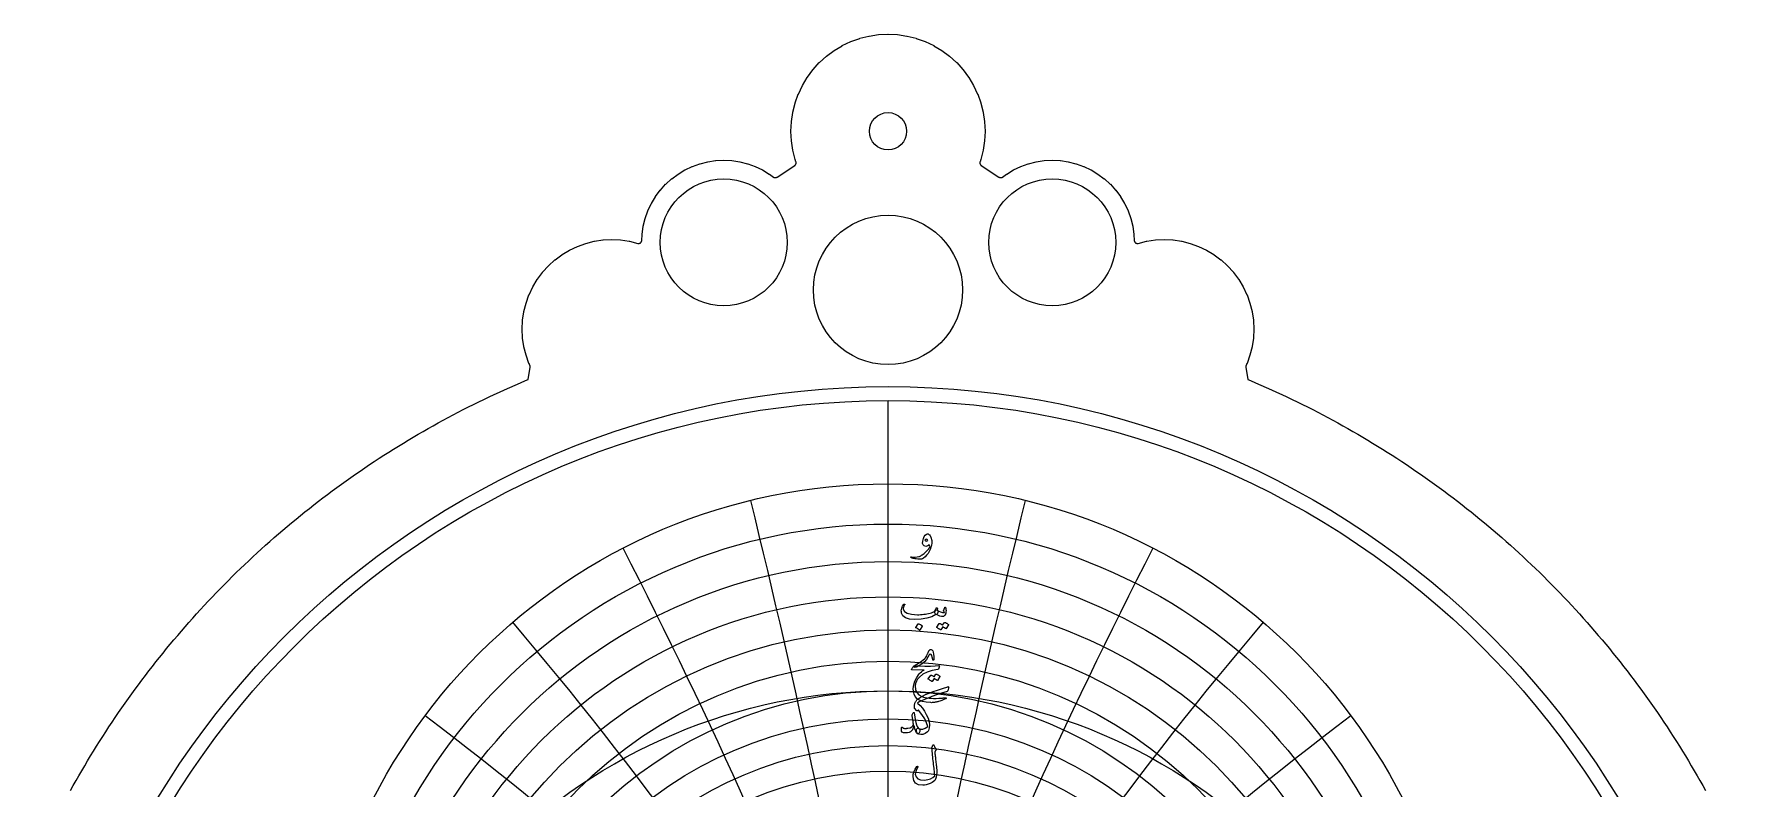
# Model space of a CAD drawing. Header units: millimetres. Extents: x -88 to 88, y -88 to 114.
# Drawn here: x -80.5 to 80.5, y 42.6 to 113.7 of the extents above; entities that cross this region are included whole.
import ezdxf

# ---------------------------------------------------------------- set-up
doc = ezdxf.new("R2010")
doc.units = ezdxf.units.MM
for name, color, linetype in [('CUT_INNER', 6, 'Continuous'), ('CUT_OUTER', 1, 'Continuous'), ('ENGRAVE', 7, 'Continuous'), ('ENGRAVE_FINE', 8, 'Continuous'), ('GUIDE', 3, 'Continuous'), ('TEXT', 5, 'Continuous')]:
    doc.layers.add(name, color=color, linetype=linetype)

msp = doc.modelspace()

# ---------------------------------------------------------------- linework, layer by layer
at = {"layer": 'CUT_INNER'}
for centre, radius in [((0, 104.5893), 1.76), ((-15.488, 94.1173), 5.984), ((15.488, 94.1173), 5.984), ((0, 89.6293), 7.04)]:
    msp.add_circle(centre, radius, dxfattribs=at)
at = {"layer": 'CUT_OUTER'}
msp.add_lwpolyline([(-77.0942, 42.4322), (-76.8324, 42.9044), (-76.5677, 43.375), (-76.3001, 43.844), (-76.0296, 44.3114), (-75.7563, 44.7771), (-75.4801, 45.241), (-75.2011, 45.7033), (-74.9193, 46.1639), (-74.6346, 46.6227), (-74.3471, 47.0798), (-74.0568, 47.5351), (-73.7638, 47.9886), (-73.4679, 48.4403), (-73.1693, 48.8902), (-72.868, 49.3382), (-72.5639, 49.7844), (-72.257, 50.2287), (-71.9475, 50.6711), (-71.6352, 51.1116), (-71.3202, 51.5502), (-71.0026, 51.9869), (-70.6823, 52.4215), (-70.3593, 52.8543), (-70.0336, 53.285), (-69.7054, 53.7137), (-69.3745, 54.1404), (-69.041, 54.565), (-68.7049, 54.9876), (-68.3662, 55.4082), (-68.0249, 55.8266), (-67.6811, 56.243), (-67.3347, 56.6572), (-66.9858, 57.0693), (-66.6344, 57.4792), (-66.2804, 57.887), (-65.924, 58.2926), (-65.5651, 58.696), (-65.2037, 59.0972), (-64.8399, 59.4962), (-64.4736, 59.8929), (-64.1049, 60.2874), (-63.7337, 60.6796), (-63.3602, 61.0695), (-62.9843, 61.4571), (-62.606, 61.8424), (-62.2254, 62.2254), (-61.8424, 62.606), (-61.4571, 62.9843), (-61.0695, 63.3602), (-60.6796, 63.7337), (-60.2874, 64.1049), (-59.8929, 64.4736), (-59.4962, 64.8399), (-59.0972, 65.2037), (-58.696, 65.5651), (-58.2926, 65.924), (-57.887, 66.2804), (-57.4792, 66.6344), (-57.0693, 66.9858), (-56.6572, 67.3347), (-56.243, 67.6811), (-55.8266, 68.0249), (-55.4082, 68.3662), (-54.9876, 68.7049), (-54.565, 69.041), (-54.1404, 69.3745), (-53.7137, 69.7054), (-53.285, 70.0336), (-52.8543, 70.3593), (-52.4215, 70.6823), (-51.9869, 71.0026), (-51.5502, 71.3202), (-51.1116, 71.6352), (-50.6711, 71.9475), (-50.2287, 72.257), (-49.7844, 72.5639), (-49.3382, 72.868), (-48.8902, 73.1693), (-48.4403, 73.4679), (-47.9886, 73.7638), (-47.5351, 74.0568), (-47.0798, 74.3471), (-46.6227, 74.6346), (-46.1639, 74.9193), (-45.7033, 75.2011), (-45.241, 75.4801), (-44.7771, 75.7563), (-44.3114, 76.0296), (-43.844, 76.3001), (-43.375, 76.5677), (-42.9044, 76.8324), (-42.4322, 77.0942), (-41.9583, 77.3531), (-41.4829, 77.6091), (-41.0059, 77.8621), (-40.5274, 78.1123), (-40.0474, 78.3595), (-39.5658, 78.6037), (-39.0827, 78.845), (-38.5982, 79.0834), (-38.1123, 79.3187), (-37.6248, 79.5511), (-37.136, 79.7804), (-36.6458, 80.0068), (-36.1542, 80.2301), (-35.6612, 80.4505), (-35.1669, 80.6678), (-34.6713, 80.882), (-34.1744, 81.0932), (-33.9368, 81.1925), (-33.7446, 82.346), (-33.7411, 82.3761), (-33.7407, 82.4064), (-33.7433, 82.4367), (-33.749, 82.4664), (-33.7577, 82.4955), (-33.7693, 82.5236), (-33.8498, 82.6938), (-33.8554, 82.7074), (-34.1298, 83.4741), (-34.134, 83.4882), (-34.3319, 84.2781), (-34.3348, 84.2925), (-34.4542, 85.098), (-34.4557, 85.1126), (-34.4956, 85.926), (-34.4956, 85.9407), (-34.4557, 86.754), (-34.4542, 86.7687), (-34.3348, 87.5742), (-34.3319, 87.5886), (-34.134, 88.3785), (-34.1298, 88.3926), (-33.8554, 89.1593), (-33.8498, 89.1729), (-33.5016, 89.909), (-33.4947, 89.922), (-33.076, 90.6205), (-33.0679, 90.6327), (-32.5828, 91.2868), (-32.5734, 91.2981), (-32.0266, 91.9015), (-32.0162, 91.9119), (-31.4128, 92.4588), (-31.4014, 92.4681), (-30.7474, 92.9532), (-30.7351, 92.9614), (-30.0367, 93.38), (-30.0237, 93.387), (-29.2876, 93.7351), (-29.274, 93.7407), (-28.5073, 94.0151), (-28.4932, 94.0194), (-27.7033, 94.2172), (-27.6888, 94.2201), (-26.8833, 94.3396), (-26.8687, 94.341), (-26.0554, 94.381), (-26.0406, 94.381), (-25.2273, 94.341), (-25.2127, 94.3396), (-24.4072, 94.2201), (-24.3927, 94.2172), (-23.5959, 94.0176), (-23.567, 94.0119), (-23.5377, 94.009), (-23.5082, 94.009), (-23.4789, 94.0119), (-23.4501, 94.0176), (-23.4219, 94.0262), (-23.3947, 94.0374), (-23.3687, 94.0513), (-23.3443, 94.0677), (-23.3215, 94.0863), (-23.3007, 94.1072), (-23.282, 94.1299), (-23.2656, 94.1544), (-23.2518, 94.1804), (-23.2405, 94.2076), (-23.232, 94.2357), (-23.2262, 94.2646), (-23.2233, 94.2939), (-23.1951, 94.869), (-23.1936, 94.8837), (-23.0843, 95.6208), (-23.0814, 95.6353), (-22.9003, 96.3582), (-22.8961, 96.3722), (-22.645, 97.0739), (-22.6394, 97.0875), (-22.3207, 97.7612), (-22.3138, 97.7741), (-21.9307, 98.4134), (-21.9225, 98.4256), (-21.4786, 99.0242), (-21.4692, 99.0355), (-20.9688, 99.5877), (-20.9584, 99.5981), (-20.4062, 100.0986), (-20.3948, 100.1079), (-19.7963, 100.5518), (-19.784, 100.56), (-19.1448, 100.9431), (-19.1318, 100.9501), (-18.4582, 101.2687), (-18.4446, 101.2743), (-17.7429, 101.5254), (-17.7288, 101.5297), (-17.0059, 101.7107), (-16.9915, 101.7136), (-16.2543, 101.823), (-16.2397, 101.8244), (-15.4954, 101.861), (-15.4806, 101.861), (-14.7363, 101.8244), (-14.7217, 101.823), (-13.9845, 101.7136), (-13.9701, 101.7107), (-13.2472, 101.5297), (-13.2331, 101.5254), (-12.5314, 101.2743), (-12.5178, 101.2687), (-11.8442, 100.9501), (-11.8312, 100.9431), (-11.192, 100.56), (-11.1797, 100.5518), (-10.8064, 100.275), (-10.781, 100.258), (-10.754, 100.2438), (-10.7257, 100.2324), (-10.6963, 100.2239), (-10.6663, 100.2184), (-10.6358, 100.216), (-10.6053, 100.2168), (-10.575, 100.2206), (-10.5452, 100.2275), (-10.5163, 100.2374), (-10.4886, 100.2502), (-10.4623, 100.2657), (-8.7979, 101.366), (-8.7749, 101.3828), (-8.7536, 101.4018), (-8.7342, 101.4226), (-8.7169, 101.4453), (-8.7017, 101.4694), (-8.689, 101.4949), (-8.6787, 101.5215), (-8.671, 101.5489), (-8.6659, 101.5769), (-8.6635, 101.6053), (-8.6639, 101.6338), (-8.6669, 101.6622), (-8.6726, 101.6901), (-8.6809, 101.7173), (-8.7554, 101.9257), (-8.7597, 101.9398), (-8.9744, 102.7967), (-8.9772, 102.8112), (-9.1069, 103.685), (-9.1083, 103.6996), (-9.1516, 104.582), (-9.1516, 104.5967), (-9.1083, 105.479), (-9.1069, 105.4937), (-8.9772, 106.3675), (-8.9744, 106.3819), (-8.7597, 107.2389), (-8.7554, 107.253), (-8.4578, 108.0847), (-8.4522, 108.0983), (-8.0745, 108.8969), (-8.0676, 108.9099), (-7.6134, 109.6676), (-7.6052, 109.6798), (-7.079, 110.3894), (-7.0696, 110.4008), (-6.4764, 111.0553), (-6.466, 111.0657), (-5.8114, 111.659), (-5.8001, 111.6683), (-5.0905, 112.1946), (-5.0783, 112.2027), (-4.3205, 112.6569), (-4.3076, 112.6638), (-3.509, 113.0415), (-3.4954, 113.0472), (-2.6636, 113.3448), (-2.6495, 113.349), (-1.7926, 113.5637), (-1.7782, 113.5666), (-0.9043, 113.6962), (-0.8897, 113.6976), (-0.0074, 113.741), (0.0074, 113.741), (0.8897, 113.6976), (0.9043, 113.6962), (1.7782, 113.5666), (1.7926, 113.5637), (2.6495, 113.349), (2.6636, 113.3448), (3.4954, 113.0472), (3.509, 113.0415), (4.3076, 112.6638), (4.3205, 112.6569), (5.0783, 112.2027), (5.0905, 112.1946), (5.8001, 111.6683), (5.8114, 111.659), (6.466, 111.0657), (6.4764, 111.0553), (7.0696, 110.4008), (7.079, 110.3894), (7.6052, 109.6798), (7.6134, 109.6676), (8.0676, 108.9099), (8.0745, 108.8969), (8.4522, 108.0983), (8.4578, 108.0847), (8.7554, 107.253), (8.7597, 107.2389), (8.9744, 106.3819), (8.9772, 106.3675), (9.1069, 105.4937), (9.1083, 105.479), (9.1516, 104.5967), (9.1516, 104.582), (9.1083, 103.6996), (9.1069, 103.685), (8.9772, 102.8112), (8.9744, 102.7967), (8.7597, 101.9398), (8.7554, 101.9257), (8.6809, 101.7173), (8.6726, 101.6901), (8.6669, 101.6622), (8.6639, 101.6338), (8.6635, 101.6053), (8.6659, 101.5769), (8.671, 101.5489), (8.6787, 101.5215), (8.689, 101.4949), (8.7017, 101.4694), (8.7169, 101.4453), (8.7342, 101.4226), (8.7536, 101.4018), (8.7749, 101.3828), (8.7979, 101.366), (10.4623, 100.2657), (10.4886, 100.2502), (10.5163, 100.2374), (10.5452, 100.2275), (10.575, 100.2206), (10.6053, 100.2168), (10.6358, 100.216), (10.6663, 100.2184), (10.6963, 100.2239), (10.7257, 100.2324), (10.754, 100.2438), (10.781, 100.258), (10.8064, 100.275), (11.1797, 100.5518), (11.192, 100.56), (11.8312, 100.9431), (11.8442, 100.9501), (12.5178, 101.2687), (12.5314, 101.2743), (13.2331, 101.5254), (13.2472, 101.5297), (13.9701, 101.7107), (13.9845, 101.7136), (14.7217, 101.823), (14.7363, 101.8244), (15.4806, 101.861), (15.4954, 101.861), (16.2397, 101.8244), (16.2543, 101.823), (16.9915, 101.7136), (17.0059, 101.7107), (17.7288, 101.5297), (17.7429, 101.5254), (18.4446, 101.2743), (18.4582, 101.2687), (19.1318, 100.9501), (19.1448, 100.9431), (19.784, 100.56), (19.7963, 100.5518), (20.3948, 100.1079), (20.4062, 100.0986), (20.9584, 99.5981), (20.9688, 99.5877), (21.4692, 99.0355), (21.4786, 99.0242), (21.9225, 98.4256), (21.9307, 98.4134), (22.3138, 97.7741), (22.3207, 97.7612), (22.6394, 97.0875), (22.645, 97.0739), (22.8961, 96.3722), (22.9003, 96.3582), (23.0814, 95.6353), (23.0843, 95.6208), (23.1936, 94.8837), (23.1951, 94.869), (23.2233, 94.2939), (23.2262, 94.2646), (23.232, 94.2357), (23.2405, 94.2076), (23.2518, 94.1804), (23.2656, 94.1544), (23.282, 94.1299), (23.3007, 94.1072), (23.3215, 94.0863), (23.3443, 94.0677), (23.3687, 94.0513), (23.3947, 94.0374), (23.4219, 94.0262), (23.4501, 94.0176), (23.4789, 94.0119), (23.5082, 94.009), (23.5377, 94.009), (23.567, 94.0119), (23.5959, 94.0176), (24.3927, 94.2172), (24.4072, 94.2201), (25.2127, 94.3396), (25.2273, 94.341), (26.0406, 94.381), (26.0554, 94.381), (26.8687, 94.341), (26.8833, 94.3396), (27.6888, 94.2201), (27.7033, 94.2172), (28.4932, 94.0194), (28.5073, 94.0151), (29.274, 93.7407), (29.2876, 93.7351), (30.0237, 93.387), (30.0367, 93.38), (30.7351, 92.9614), (30.7474, 92.9532), (31.4014, 92.4681), (31.4128, 92.4588), (32.0162, 91.9119), (32.0266, 91.9015), (32.5734, 91.2981), (32.5828, 91.2868), (33.0679, 90.6327), (33.076, 90.6205), (33.4947, 89.922), (33.5016, 89.909), (33.8498, 89.1729), (33.8554, 89.1593), (34.1298, 88.3926), (34.134, 88.3785), (34.3319, 87.5886), (34.3348, 87.5742), (34.4542, 86.7687), (34.4557, 86.754), (34.4956, 85.9407), (34.4956, 85.926), (34.4557, 85.1126), (34.4542, 85.098), (34.3348, 84.2925), (34.3319, 84.2781), (34.134, 83.4882), (34.1298, 83.4741), (33.8554, 82.7074), (33.8498, 82.6938), (33.7693, 82.5236), (33.7577, 82.4955), (33.749, 82.4664), (33.7433, 82.4367), (33.7407, 82.4064), (33.7411, 82.3761), (33.7446, 82.346), (33.9368, 81.1925), (34.1744, 81.0932), (34.6713, 80.882), (35.1669, 80.6678), (35.6612, 80.4505), (36.1542, 80.2301), (36.6458, 80.0068), (37.136, 79.7804), (37.6248, 79.5511), (38.1123, 79.3187), (38.5982, 79.0834), (39.0827, 78.845), (39.5658, 78.6037), (40.0474, 78.3595), (40.5274, 78.1123), (41.0059, 77.8621), (41.4829, 77.6091), (41.9583, 77.3531), (42.4322, 77.0942), (42.9044, 76.8324), (43.375, 76.5677), (43.844, 76.3001), (44.3114, 76.0296), (44.7771, 75.7563), (45.241, 75.4801), (45.7033, 75.2011), (46.1639, 74.9193), (46.6227, 74.6346), (47.0798, 74.3471), (47.5351, 74.0568), (47.9886, 73.7638), (48.4403, 73.4679), (48.8902, 73.1693), (49.3382, 72.868), (49.7844, 72.5639), (50.2287, 72.257), (50.6711, 71.9475), (51.1116, 71.6352), (51.5502, 71.3202), (51.9869, 71.0026), (52.4215, 70.6823), (52.8543, 70.3593), (53.285, 70.0336), (53.7137, 69.7054), (54.1404, 69.3745), (54.565, 69.041), (54.9876, 68.7049), (55.4082, 68.3662), (55.8266, 68.0249), (56.243, 67.6811), (56.6572, 67.3347), (57.0693, 66.9858), (57.4792, 66.6344), (57.887, 66.2804), (58.2926, 65.924), (58.696, 65.5651), (59.0972, 65.2037), (59.4962, 64.8399), (59.8929, 64.4736), (60.2874, 64.1049), (60.6796, 63.7337), (61.0695, 63.3602), (61.4571, 62.9843), (61.8424, 62.606), (62.2254, 62.2254), (62.606, 61.8424), (62.9843, 61.4571), (63.3602, 61.0695), (63.7337, 60.6796), (64.1049, 60.2874), (64.4736, 59.8929), (64.8399, 59.4962), (65.2037, 59.0972), (65.5651, 58.696), (65.924, 58.2926), (66.2804, 57.887), (66.6344, 57.4792), (66.9858, 57.0693), (67.3347, 56.6572), (67.6811, 56.243), (68.0249, 55.8266), (68.3662, 55.4082), (68.7049, 54.9876), (69.041, 54.565), (69.3745, 54.1404), (69.7054, 53.7137), (70.0336, 53.285), (70.3593, 52.8543), (70.6823, 52.4215), (71.0026, 51.9869), (71.3202, 51.5502), (71.6352, 51.1116), (71.9475, 50.6711), (72.257, 50.2287), (72.5639, 49.7844), (72.868, 49.3382), (73.1693, 48.8902), (73.4679, 48.4403), (73.7638, 47.9886), (74.0568, 47.5351), (74.3471, 47.0798), (74.6346, 46.6227), (74.9193, 46.1639), (75.2011, 45.7033), (75.4801, 45.241), (75.7563, 44.7771), (76.0296, 44.3114), (76.3001, 43.844), (76.5677, 43.375), (76.8324, 42.9044), (77.0942, 42.4322)], dxfattribs=at)
at = {"layer": 'ENGRAVE'}
msp.add_lwpolyline([(0, -79.2), (0, 79.2)], dxfattribs=at)
for centre, radius in [((0, 0), 79.2), ((0, 16.845), 54.5115), ((0, 13.2415), 41.3902), ((0, 0), 51.8435)]:
    msp.add_circle(centre, radius, dxfattribs=at)
at = {"layer": 'ENGRAVE_FINE'}
for centre, radius in [((0, 15.9664), 51.5974), ((0, 15.1769), 48.8445), ((0, 14.4656), 46.2353), ((0, 13.8231), 43.7549), ((0, 12.714), 39.1295), ((0, 12.2348), 36.9628), ((0, 11.7989), 34.8811), ((0, 11.4021), 32.8764)]:
    msp.add_circle(centre, radius, dxfattribs=at)
for centre, radius, start, end in [((-951.4654, -159.5578), 966.1433, 7.2741385, 13.7327429), ((-951.4654, -159.5578), 966.1433, 7.2741385, 13.7327429), ((951.4654, -159.5578), 966.1433, 166.2672571, 172.7258615), ((951.4654, -159.5578), 966.1433, 166.2672571, 172.7258615), ((-460.9416, -159.5578), 490.5238, 14.600687, 27.283105), ((-460.9416, -159.5578), 490.5238, 14.600687, 27.283105), ((460.9416, -159.5578), 490.5238, 152.716895, 165.399313), ((460.9416, -159.5578), 490.5238, 152.716895, 165.399313), ((-290.5845, -159.5578), 335.5381, 22.032702, 40.487991), ((-290.5845, -159.5578), 335.5381, 22.032702, 40.487991), ((290.5845, -159.5578), 335.5381, 139.512009, 157.967298), ((290.5845, -159.5578), 335.5381, 139.512009, 157.967298), ((-199.9393, -159.5578), 261.0023, 29.62447, 53.218263), ((-199.9393, -159.5578), 261.0023, 29.62447, 53.218263), ((199.9393, -159.5578), 261.0023, 126.781737, 150.37553), ((199.9393, -159.5578), 261.0023, 126.781737, 150.37553)]:
    msp.add_arc(centre, radius, start, end, dxfattribs=at)
at = {"layer": 'GUIDE'}
msp.add_circle((0, 0), 80.52, dxfattribs=at)
at = {"layer": 'TEXT'}
for points in [[(3.3396, 66.1884), (3.4251, 66.3869), (3.5176, 66.528), (3.6171, 66.6117), (3.7237, 66.6381), (3.7904, 66.6264), (3.8548, 66.5913), (3.9169, 66.5327), (3.9766, 66.4507), (4.0053, 66.4033), (4.0305, 66.3547), (4.0521, 66.3049), (4.0703, 66.254), (4.0858, 66.2016), (4.0996, 66.1475), (4.1116, 66.0915), (4.1218, 66.0339), (4.1315, 65.9054), (4.123, 65.754), (4.0963, 65.5798), (4.0515, 65.3828), (3.9854, 65.1788), (3.8946, 64.9835), (3.7793, 64.797), (3.6394, 64.6193), (3.4927, 64.4645), (3.3618, 64.3512), (3.2468, 64.2795), (3.1476, 64.2493), (3.0463, 64.244), (2.9298, 64.247), (2.798, 64.2581), (2.6511, 64.2774), (2.5766, 64.2896), (2.5076, 64.3026), (2.4442, 64.3165), (2.3864, 64.3313), (2.3339, 64.3464), (2.2863, 64.3611), (2.2437, 64.3756), (2.2061, 64.3898), (2.1839, 64.4021), (2.1686, 64.4156), (2.1604, 64.4302), (2.1593, 64.446), (2.1666, 64.4618), (2.1792, 64.4718), (2.197, 64.4759), (2.2202, 64.4741), (2.4008, 64.4566), (2.5773, 64.4554), (2.7497, 64.4706), (2.9181, 64.5022), (2.97, 64.5183), (3.0275, 64.5432), (3.0906, 64.5769), (3.1593, 64.6193), (3.2335, 64.6706), (3.3133, 64.7306), (3.3986, 64.7994), (3.4895, 64.877), (3.5785, 64.9572), (3.6581, 65.0339), (3.7284, 65.107), (3.7893, 65.1767), (3.8405, 65.2432), (3.8818, 65.3067), (3.9131, 65.3673), (3.9345, 65.425), (3.9222, 65.5122), (3.9087, 65.5772), (3.8941, 65.6199), (3.8782, 65.6404), (3.7831, 65.5283), (3.6757, 65.4683), (3.5559, 65.4604), (3.4239, 65.5046), (3.315, 65.6), (3.2647, 65.7458), (3.2729, 65.9419), (3.3396, 66.1884)], [(3.7658, 66.0151), (3.6967, 66.0989), (3.6253, 66.1299), (3.5515, 66.1082), (3.4754, 66.0339), (3.5375, 65.9835), (3.6066, 65.9636), (3.6827, 65.9742), (3.7658, 66.0151)], [(4.63, 59.4547), (4.6345, 59.4523), (4.6388, 59.45), (4.6427, 59.4477), (4.6464, 59.4453), (4.6501, 59.4427), (4.654, 59.4395), (4.6583, 59.4357), (4.6628, 59.4313), (4.7006, 59.3868), (4.7155, 59.3235), (4.7076, 59.2416), (4.6768, 59.1409), (4.6484, 59.0797), (4.6195, 59.0413), (4.5899, 59.0258), (4.5597, 59.0331), (4.5445, 59.0405), (4.5316, 59.0437), (4.5211, 59.0428), (4.5129, 59.0378), (4.1288, 58.8276), (3.6698, 58.6795), (3.1359, 58.5934), (2.5269, 58.5694), (2.0346, 58.6116), (1.6628, 58.724), (1.4116, 58.9067), (1.281, 59.1596), (1.2608, 59.279), (1.2564, 59.3985), (1.2679, 59.5179), (1.2951, 59.6374), (1.3323, 59.743), (1.3782, 59.8399), (1.433, 59.9281), (1.4965, 60.0074), (1.5085, 60.0173), (1.5211, 60.0238), (1.5343, 60.0267), (1.548, 60.0261), (1.5609, 60.0206), (1.5714, 60.0132), (1.5796, 60.0042), (1.5855, 59.9933), (1.5881, 59.9828), (1.5867, 59.9699), (1.5811, 59.9547), (1.5714, 59.9371), (1.5035, 59.8376), (1.459, 59.7404), (1.4379, 59.6456), (1.4403, 59.5531), (1.5515, 59.3212), (1.8103, 59.1549), (2.2166, 59.0542), (2.7705, 59.0191), (2.9226, 59.0214), (3.0744, 59.0285), (3.2259, 59.0402), (3.3771, 59.0566), (3.5271, 59.0776), (3.6751, 59.1034), (3.821, 59.1338), (3.9649, 59.169), (4.1045, 59.2088), (4.219, 59.2486), (4.3083, 59.2884), (4.3724, 59.3282), (4.3971, 59.3493), (4.4198, 59.3751), (4.4405, 59.4055), (4.459, 59.4406), (4.4765, 59.4799), (4.4936, 59.5226), (4.5104, 59.5689), (4.527, 59.6186), (4.5334, 59.6338), (4.5434, 59.6467), (4.5568, 59.6573), (4.5738, 59.6655), (4.592, 59.6699), (4.6089, 59.669), (4.6247, 59.6628), (4.6394, 59.6514), (4.6511, 59.6356), (4.6581, 59.6163), (4.6605, 59.5934), (4.6581, 59.5671)], [(4.4895, 59.08), (4.4386, 59.1283), (4.4122, 59.1889), (4.4104, 59.2618), (4.4333, 59.347), (4.4828, 59.4234), (4.5281, 59.4699), (4.5694, 59.4866), (4.6066, 59.4734), (4.7822, 59.3572), (4.9579, 59.2755), (5.1335, 59.2284), (5.3092, 59.2158), (5.3153, 59.217), (5.3197, 59.2205), (5.3223, 59.2264), (5.3232, 59.2345), (5.3188, 59.2501), (5.3057, 59.2732), (5.2837, 59.3039), (5.253, 59.3423), (5.2471, 59.354), (5.2436, 59.3657), (5.2424, 59.3774), (5.2436, 59.3891), (5.356, 59.7123), (5.3613, 59.7246), (5.3677, 59.7334), (5.3753, 59.7386), (5.3841, 59.7404), (5.3929, 59.7389), (5.4005, 59.7346), (5.4069, 59.7272), (5.4122, 59.717), (5.4473, 59.6119), (5.4684, 59.5074), (5.4754, 59.4035), (5.4684, 59.3001), (5.4456, 59.1716), (5.4146, 59.0671), (5.3753, 58.9866), (5.3279, 58.9301), (5.2919, 58.8991), (5.2588, 58.8762), (5.2287, 58.8616), (5.2014, 58.8552), (5.0445, 58.8516), (4.8736, 58.8879), (4.6886, 58.9641), (4.4895, 59.08)], [(2.8548, 58.1526), (2.8607, 58.1584), (2.8689, 58.1619), (2.8794, 58.1631), (2.8923, 58.1619), (2.9833, 58.1251), (3.0691, 58.08), (3.1496, 58.0267), (3.2248, 57.9652), (3.2322, 57.9559), (3.2354, 57.9465), (3.2345, 57.9371), (3.2295, 57.9277), (3.0094, 57.5718), (3.0012, 57.5633), (2.9907, 57.5612), (2.9778, 57.5656), (2.9625, 57.5765), (2.9494, 57.5858), (2.9286, 57.5999), (2.9002, 57.6186), (2.8642, 57.642), (2.82, 57.6701), (2.767, 57.7029), (2.7052, 57.7404), (2.6347, 57.7825), (2.6253, 57.7896), (2.6206, 57.7966), (2.6206, 57.8036), (2.6253, 57.8107)], [(5.3232, 58.2837), (5.3291, 58.2896), (5.3373, 58.2931), (5.3478, 58.2943), (5.3607, 58.2931), (5.4068, 58.2758), (5.4514, 58.2568), (5.4946, 58.236), (5.5363, 58.2135), (5.5769, 58.1889), (5.6165, 58.1619), (5.6553, 58.1327), (5.6932, 58.1011), (5.7006, 58.0914), (5.7038, 58.0811), (5.7029, 58.0703), (5.6979, 58.0589), (5.4731, 57.7029), (5.467, 57.6982), (5.4579, 57.6982), (5.4459, 57.7029), (5.4309, 57.7123), (5.4207, 57.7209), (5.404, 57.7328), (5.3809, 57.7479), (5.3513, 57.7662), (5.315, 57.788), (5.2717, 57.8136), (5.2213, 57.843), (5.164, 57.8762), (4.986, 57.5999), (4.9778, 57.5914), (4.9672, 57.5893), (4.9544, 57.5937), (4.9391, 57.6046), (4.926, 57.6139), (4.9052, 57.628), (4.8768, 57.6467), (4.8408, 57.6701), (4.7966, 57.6982), (4.7436, 57.731), (4.6818, 57.7685), (4.6113, 57.8107), (4.604, 57.8177), (4.6007, 57.8247), (4.6016, 57.8317), (4.6066, 57.8388), (4.8361, 58.1807), (4.842, 58.1865), (4.8501, 58.19), (4.8607, 58.1912), (4.8736, 58.19), (4.9128, 58.1773), (4.9509, 58.1625), (4.9877, 58.1457), (5.0235, 58.1268), (5.058, 58.1062), (5.0914, 58.0841), (5.1236, 58.0605), (5.1546, 58.0355)], [(2.3817, 54.1136), (2.4096, 54.1462), (2.4415, 54.1786), (2.4775, 54.2106), (2.5176, 54.2424), (2.5618, 54.2742), (2.6101, 54.3062), (2.6625, 54.3386), (2.719, 54.3712), (2.9696, 54.5193), (3.1733, 54.6499), (3.3302, 54.7629), (3.4403, 54.8583), (3.5255, 54.9523), (3.5984, 55.0515), (3.659, 55.1561), (3.7073, 55.2658), (3.7282, 55.3207), (3.7489, 55.373), (3.7692, 55.4226), (3.7893, 55.4696), (3.8087, 55.5133), (3.8273, 55.5533), (3.845, 55.5895), (3.8619, 55.6218), (3.899, 55.6771), (3.9403, 55.7167), (3.9857, 55.7404), (4.0352, 55.7483), (4.0835, 55.7404), (4.13, 55.7167), (4.1748, 55.6771), (4.2178, 55.6218), (4.2714, 55.4953), (4.3056, 55.3127), (4.3206, 55.0738), (4.3162, 54.7787), (4.3133, 54.7521), (4.3045, 54.733), (4.2898, 54.7216), (4.2693, 54.7178), (4.2483, 54.7219), (4.2319, 54.7342), (4.2202, 54.7547), (4.2131, 54.7834), (4.1771, 55.0088), (4.1253, 55.1698), (4.0577, 55.2664), (3.9743, 55.2986), (3.9529, 55.2948), (3.9309, 55.2834), (3.9084, 55.2644), (3.8853, 55.2377), (3.875, 55.2218), (3.863, 55.202), (3.8493, 55.1784), (3.8337, 55.1511), (3.8165, 55.1199), (3.7974, 55.0849), (3.7767, 55.0461), (3.7541, 55.0035), (3.62, 54.784), (3.438, 54.5796), (3.2079, 54.3905), (2.9298, 54.2166), (2.9268, 54.2149), (2.9181, 54.2096), (2.9034, 54.2008), (2.8829, 54.1885), (2.8566, 54.1727), (2.8244, 54.1534), (2.7863, 54.1306), (2.7424, 54.1042), (2.6496, 54.0627), (2.5586, 54.0504), (2.4693, 54.0673), (2.3817, 54.1136)], [(2.8876, 54.1932), (3.4886, 54.1721), (4.0082, 54.1698), (4.4465, 54.1862), (4.8033, 54.2213), (4.8143, 54.2226), (4.8238, 54.2219), (4.8319, 54.2191), (4.8384, 54.2143), (4.8433, 54.2077), (4.846, 54.1997), (4.8468, 54.1901), (4.8455, 54.1792), (4.8362, 54.1364), (4.8273, 54.0972), (4.8187, 54.0615), (4.8103, 54.0293), (4.8023, 54.0006), (4.7945, 53.9754), (4.7871, 53.9538), (4.7799, 53.9356), (4.7647, 53.9066), (4.7471, 53.8853), (4.7272, 53.8715), (4.7049, 53.8654), (4.164, 53.7673), (3.6932, 53.6136), (3.2928, 53.4043), (2.9625, 53.1394), (2.7957, 52.9488), (2.6745, 52.7471), (2.599, 52.5343), (2.5691, 52.3103), (2.5978, 51.9587), (2.712, 51.6721), (2.9116, 51.4505), (3.1967, 51.2939), (3.3446, 51.2465), (3.507, 51.2073), (3.6842, 51.1762), (3.8759, 51.1534), (4.082, 51.1385), (4.3021, 51.1311), (4.5363, 51.1314), (4.7846, 51.1393), (4.8728, 51.1443), (4.9596, 51.1499), (5.045, 51.156), (5.1288, 51.1628), (5.2107, 51.1701), (5.2898, 51.178), (5.3664, 51.1865), (5.4403, 51.1955), (5.4629, 51.1967), (5.479, 51.1909), (5.4886, 51.178), (5.4918, 51.1581), (5.4901, 51.1349), (5.4848, 51.1171), (5.476, 51.1045), (5.4637, 51.0972), (5.3314, 51.0413), (5.2061, 50.9906), (5.0879, 50.9453), (4.9766, 50.9051), (4.8727, 50.87), (4.7764, 50.8396), (4.6877, 50.8138), (4.6066, 50.7927), (4.5303, 50.7772), (4.4561, 50.7635), (4.384, 50.7515), (4.3138, 50.7412), (4.2455, 50.7333), (4.1786, 50.7283), (4.1132, 50.7263), (4.0492, 50.7272), (3.6124, 50.7611), (3.2483, 50.8349), (2.9567, 50.9485), (2.7377, 51.1019), (2.577, 51.2936), (2.4649, 51.5176), (2.4014, 51.7737), (2.3864, 52.0621), (2.4324, 52.4198), (2.5422, 52.767), (2.7158, 53.1036), (2.9532, 53.4298), (3.046, 53.5284), (3.1511, 53.623), (3.2685, 53.7134), (3.3981, 53.7998), (2.2647, 53.8091), (2.2374, 53.8209), (2.226, 53.8419), (2.2304, 53.8724), (2.2506, 53.9122), (2.2887, 53.9702), (2.3232, 54.0223), (2.3542, 54.0685), (2.3817, 54.1089), (2.4058, 54.1432), (2.4262, 54.171), (2.4432, 54.1923), (2.4567, 54.2073), (2.4871, 54.2099), (2.5691, 54.2084), (2.7026, 54.2029), (2.8876, 54.1932)], [(4.5129, 53.411), (4.5188, 53.4169), (4.527, 53.4204), (4.5375, 53.4216), (4.5504, 53.4204), (4.5965, 53.4031), (4.6411, 53.3841), (4.6843, 53.3633), (4.726, 53.3408), (4.7666, 53.3162), (4.8062, 53.2892), (4.845, 53.26), (4.8829, 53.2283), (4.8903, 53.2187), (4.8935, 53.2084), (4.8926, 53.1976), (4.8876, 53.1862), (4.6628, 52.8302), (4.6566, 52.8255), (4.6476, 52.8255), (4.6356, 52.8302), (4.6206, 52.8396), (4.6104, 52.8482), (4.5937, 52.8601), (4.5706, 52.8752), (4.541, 52.8934), (4.5047, 52.9153), (4.4614, 52.9409), (4.411, 52.9703), (4.3537, 53.0035), (4.1757, 52.7272), (4.1675, 52.7187), (4.1569, 52.7166), (4.1441, 52.721), (4.1288, 52.7319), (4.1157, 52.7412), (4.0949, 52.7553), (4.0665, 52.774), (4.0305, 52.7974), (3.9863, 52.8255), (3.9333, 52.8583), (3.8715, 52.8958), (3.801, 52.9379), (3.7936, 52.945), (3.7904, 52.952), (3.7913, 52.959), (3.7963, 52.966), (4.0258, 53.308), (4.0316, 53.3138), (4.0398, 53.3173), (4.0504, 53.3185), (4.0633, 53.3173), (4.1025, 53.3046), (4.1405, 53.2898), (4.1774, 53.273), (4.2131, 53.2541), (4.2477, 53.2335), (4.2811, 53.2114), (4.3133, 53.1878), (4.3443, 53.1628)], [(5.6324, 52.2289), (5.6798, 52.2374), (5.7096, 52.2254), (5.7219, 52.1929), (5.7167, 52.1399), (5.6651, 51.9338), (5.6493, 51.8811), (5.63, 51.8401), (5.6072, 51.8109), (5.5808, 51.7933), (5.0533, 51.6204), (4.5761, 51.4578), (4.1493, 51.3055), (3.7729, 51.1633), (3.4473, 51.0309), (3.1733, 50.9075), (2.9508, 50.7932), (2.7799, 50.6879), (3.0199, 50.4537), (3.2389, 50.1961), (3.4368, 49.9151), (3.6136, 49.6106), (3.7752, 49.2558), (3.8759, 48.9268), (3.9157, 48.6235), (3.8946, 48.346), (3.863, 48.2213), (3.8244, 48.1188), (3.7787, 48.0386), (3.726, 47.9806), (3.507, 47.8308), (3.2951, 47.7418), (3.0902, 47.7137), (2.8923, 47.7464), (2.8074, 47.7904), (2.7447, 47.8612), (2.7043, 47.959), (2.6862, 48.0837), (2.6871, 48.1832), (2.7038, 48.257), (2.7363, 48.305), (2.7846, 48.3272), (2.8089, 48.3261), (2.8396, 48.3179), (2.8768, 48.3027), (2.9204, 48.2804), (3.1001, 48.2189), (3.2974, 48.2312), (3.5123, 48.3173), (3.7448, 48.4771), (3.6423, 48.8311), (3.4614, 49.2043), (3.202, 49.5969), (2.8642, 50.0088), (2.8545, 50.0155), (2.8443, 50.0169), (2.8334, 50.0131), (2.822, 50.0041), (2.7705, 49.9619), (2.7585, 49.9534), (2.7459, 49.9514), (2.7327, 49.9558), (2.719, 49.9666), (2.4942, 50.2195), (2.4889, 50.2388), (2.4871, 50.2828), (2.4889, 50.3513), (2.4942, 50.4444), (2.5029, 50.5433), (2.5152, 50.6247), (2.531, 50.6885), (2.5504, 50.7348), (2.5836, 50.7936), (2.6177, 50.8483), (2.6527, 50.899), (2.6885, 50.9455), (2.7253, 50.9883), (2.7629, 51.0275), (2.8014, 51.0632), (2.8408, 51.0954), (3.0319, 51.2197), (3.2682, 51.3489), (3.5495, 51.4831), (3.8759, 51.6223), (4.2474, 51.7665), (4.664, 51.9157), (5.1256, 52.0698), (5.6324, 52.2289)], [(2.7892, 47.8026), (2.6982, 47.8975), (2.6171, 48.0462), (2.546, 48.2488), (2.4848, 48.5052), (2.4763, 48.5333), (2.4649, 48.538), (2.4505, 48.5193), (2.4333, 48.4771), (2.4188, 48.4375), (2.4034, 48.3981), (2.3872, 48.359), (2.37, 48.3202), (2.3523, 48.2817), (2.3343, 48.2435), (2.316, 48.2056), (2.2974, 48.168), (2.2196, 48.0649), (2.1171, 47.9853), (1.9901, 47.9291), (1.8384, 47.8963), (1.6909, 47.8811), (1.5668, 47.8776), (1.4661, 47.8858), (1.3888, 47.9057), (1.3197, 47.9543), (1.2764, 48.0439), (1.2588, 48.1744), (1.267, 48.346), (1.2734, 48.375), (1.2834, 48.3963), (1.2968, 48.4101), (1.3138, 48.4162), (1.3331, 48.4165), (1.349, 48.4127), (1.3613, 48.4048), (1.37, 48.3928), (1.3967, 48.3556), (1.4344, 48.3284), (1.4833, 48.3111), (1.5433, 48.3038), (1.5774, 48.3021), (1.6142, 48.3015), (1.6536, 48.3021), (1.6956, 48.3038), (1.7399, 48.3067), (1.7863, 48.3108), (1.8348, 48.3161), (1.8853, 48.3226), (2.0949, 48.3676), (2.2506, 48.4373), (2.3525, 48.5316), (2.4005, 48.6504), (2.398, 48.6759), (2.3952, 48.7055), (2.3921, 48.7391), (2.3888, 48.7769), (2.3845, 48.819), (2.3788, 48.8659), (2.3716, 48.9174), (2.363, 48.9736), (2.3539, 49.0308), (2.3454, 49.0854), (2.3375, 49.1374), (2.3302, 49.1867), (2.3229, 49.2334), (2.315, 49.2775), (2.3065, 49.3189), (2.2974, 49.3577), (2.2843, 49.4323), (2.2775, 49.4924), (2.2772, 49.5377), (2.2834, 49.5685), (2.3817, 49.7839), (2.3897, 49.7942), (2.3993, 49.8015), (2.4107, 49.8059), (2.4239, 49.8073), (2.4368, 49.805), (2.4473, 49.798), (2.4555, 49.7863), (2.4614, 49.7699), (2.4912, 49.5866), (2.5293, 49.3741), (2.5755, 49.1323), (2.63, 48.8612), (2.685, 48.6475), (2.7518, 48.4795), (2.8302, 48.3571), (2.9204, 48.2804), (2.9532, 48.2535), (2.9766, 48.2148), (2.9907, 48.1645), (2.9953, 48.1024), (2.9904, 48.0199), (2.9754, 47.9455), (2.9505, 47.8793), (2.9157, 47.8214), (2.8902, 47.7939), (2.8607, 47.7816), (2.827, 47.7845), (2.7892, 47.8026)], [(4.2412, 46.7252), (4.2494, 46.7396), (4.26, 46.7498), (4.2729, 46.756), (4.2881, 46.758), (4.3033, 46.7554), (4.3162, 46.7475), (4.3267, 46.7343), (4.3349, 46.7159), (4.3785, 46.6084), (4.4251, 46.5156), (4.4746, 46.4375), (4.527, 46.3739), (4.5425, 46.3511), (4.5469, 46.3248), (4.5401, 46.2949), (4.5223, 46.2615), (4.5109, 46.2454), (4.5, 46.2299), (4.4898, 46.215), (4.4801, 46.2006), (4.471, 46.1872), (4.4626, 46.1749), (4.4547, 46.1637), (4.4473, 46.1538), (4.435, 46.1356), (4.4263, 46.114), (4.421, 46.0888), (4.4192, 46.0601), (4.4248, 45.9792), (4.4321, 45.8909), (4.4412, 45.7953), (4.452, 45.6924), (4.4643, 45.5822), (4.4778, 45.4647), (4.4924, 45.3398), (4.5082, 45.2076), (4.5259, 45.0758), (4.5416, 44.9518), (4.5552, 44.8357), (4.5668, 44.7276), (4.5766, 44.627), (4.5849, 44.5338), (4.5918, 44.4478), (4.5972, 44.3692), (4.6034, 44.1365), (4.5843, 43.9161), (4.5401, 43.7079), (4.4708, 43.5121), (4.4031, 43.397), (4.2986, 43.2908), (4.1572, 43.1933), (3.9789, 43.1046), (3.7857, 43.0311), (3.6042, 42.9793), (3.4344, 42.9491), (3.2764, 42.9407), (2.8806, 42.9951), (2.5972, 43.1444), (2.4262, 43.3886), (2.3677, 43.7275), (2.3882, 43.9802), (2.4543, 44.2275), (2.5662, 44.4696), (2.7237, 44.7065), (2.7357, 44.7202), (2.7483, 44.7287), (2.7614, 44.7319), (2.7752, 44.7299), (2.7898, 44.7243), (2.801, 44.717), (2.8086, 44.7079), (2.8127, 44.6971), (2.8156, 44.681), (2.815, 44.6655), (2.8109, 44.6506), (2.8033, 44.6362), (2.6959, 44.4269), (2.6218, 44.2486), (2.5811, 44.1014), (2.5738, 43.9852), (2.6519, 43.7349), (2.8209, 43.5601), (3.0805, 43.4609), (3.4309, 43.4371), (3.7468, 43.4714), (4.0152, 43.5507), (4.2363, 43.6751), (4.4099, 43.8446), (4.4062, 43.9265), (4.3999, 44.022), (4.391, 44.1314), (4.3794, 44.2545), (4.3649, 44.3916), (4.3472, 44.5431), (4.3263, 44.709), (4.3021, 44.8891), (4.2793, 45.075), (4.2576, 45.258), (4.2371, 45.438), (4.2178, 45.6151), (4.2, 45.7893), (4.1839, 45.9606), (4.1695, 46.1289), (4.1569, 46.2943), (4.1382, 46.4536), (4.1391, 46.4717), (4.1417, 46.4887), (4.1461, 46.5045), (4.1523, 46.5191)]]:
    msp.add_lwpolyline(points, close=True, dxfattribs=at)

doc.saveas('drawing.dxf')
